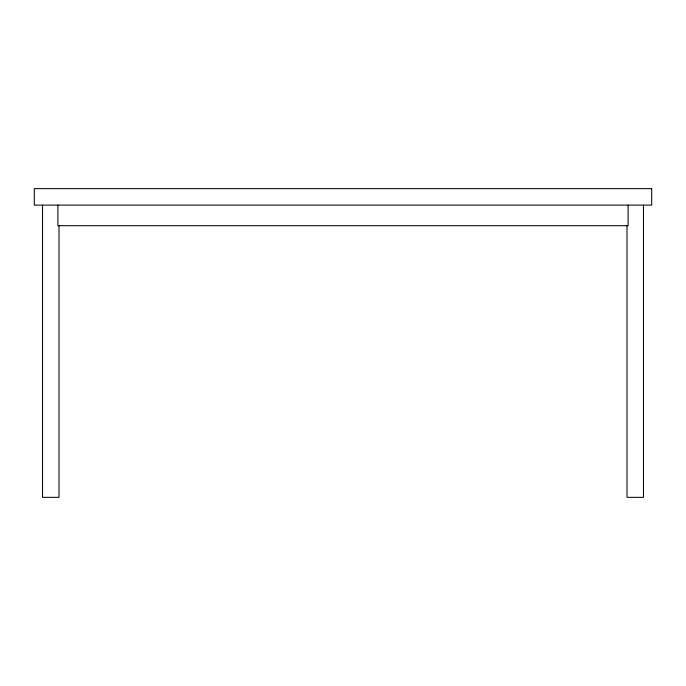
<?xml version="1.0" encoding="UTF-8"?>
<svg xmlns="http://www.w3.org/2000/svg" width="686" height="686" viewBox="0 0 686 686"><rect width="100%" height="100%" fill="white"/><g stroke="black" fill="none" stroke-linecap="round" stroke-linejoin="round"><path stroke-width="1.03" d="M643.468 205.114L643.468 497.35L627.004 497.35L627.004 225.694M628.11 205.114L628.11 225.694L57.89 225.694L57.89 205.114M58.996 225.694L58.996 497.35L42.532 497.35L42.532 205.114M651.7 188.65L34.3 188.65L34.3 205.114L651.7 205.114L651.7 188.65"/></g></svg>
